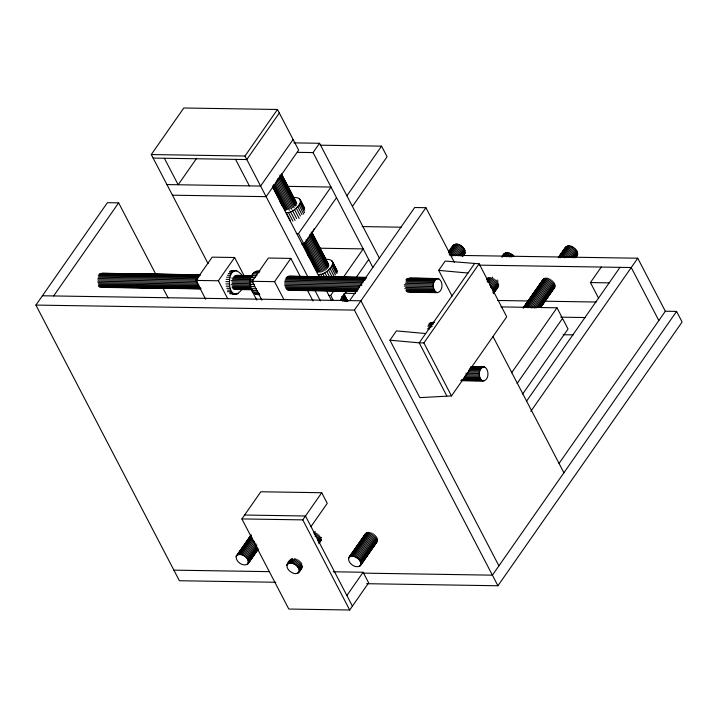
<?xml version="1.0" encoding="UTF-8"?>
<svg xmlns="http://www.w3.org/2000/svg" width="718" height="718" viewBox="0 0 718 718"><rect width="100%" height="100%" fill="white"/><g stroke="black" fill="none" stroke-linecap="round" stroke-linejoin="round"><path stroke-width="1.08" d="M251.103 534.775L236.357 555.885C234.777 561.476 243.905 567.767 248.213 563.504L257.825 549.737M248.213 563.504C249.792 557.913 240.665 551.621 236.357 555.885M290.871 559.295C284.804 563.783 286.24 569.85 292.253 572.695C297.144 575.89 300.752 570.819 302.493 566.771M299.289 571.357C299.514 566.035 291.382 560.435 287.155 564.528M365.444 533.788L348.777 557.662C347.198 563.253 356.325 569.545 360.633 565.281L377.3 541.408M360.633 565.281C362.213 559.69 353.085 553.399 348.777 557.662M462.966 255.967C467.615 252.485 463.909 246.732 459.789 245.044C454.395 241.571 450.949 247.845 448.912 251.892M503.506 255.931L503.551 255.025L502.268 256.864M565.129 249.065C567.417 240.324 583.474 251.982 575.387 257.735M290.368 220.588L286.276 212.734C294.443 213.569 309.404 196.849 293.249 197.459M319.492 276.547L318.469 274.581C326.645 275.416 341.606 258.704 325.442 259.306M241.778 289.587C225.775 309.593 224.967 256.452 241.625 274.68M259.844 294.551C246.768 296.507 246.705 269.887 259.135 271.413M437.28 292.648C431.689 290.763 431.94 279.571 437.971 278.575C443.562 280.469 443.311 291.652 437.28 292.648L409.314 292.208M482.451 380.782C477.605 378.027 478.269 366.458 484.794 367.149C489.64 369.905 488.976 381.473 482.451 380.782L461.198 380.45M314.287 228.773L311.693 233.26M346.004 292.082L342.342 296.552M275.856 582.262L179.401 580.745L35.9 305.078L107.404 202.682L118.641 202.862L155.788 274.204M208.112 263.685L151.292 154.541L183.79 107.996L277.48 109.477L298.634 150.116L266.136 196.66L172.446 195.188M53.644 295.951L118.641 202.862M196.651 158.292L178.172 184.759L164.377 158.256M151.292 154.541L244.973 156.021L277.48 109.477M279.32 113.004L246.812 159.549L153.131 158.077M293.115 139.516L260.616 186.061L166.926 184.58M205.68 299.235L195.888 280.424L212.142 257.152L234.624 257.502L244.416 276.322M195.888 280.424L218.371 280.774L234.624 257.502M297.449 152.342L313.066 152.584L319.564 143.277L379.346 258.13M261.89 300.124L252.099 281.312L268.352 258.04L290.835 258.39L300.627 277.202M296.265 233.556L298.5 233.592L330.998 187.048L287.505 186.357M252.099 281.312L274.581 281.662L290.835 258.39M301.784 244.156L304.019 244.192L336.518 197.647M346.902 195.799L381.572 146.149L387.092 156.757L352.421 206.398M328.467 295.403L330.693 295.439L333.879 290.871M343.437 277.184L363.2 248.895L319.698 248.213M340.036 300.564L346.408 291.436M355.966 277.749L368.72 259.494M349.684 300.609L414.681 207.52L425.927 207.699L454.35 262.303M35.9 305.078L354.423 310.095L425.927 207.699M333.242 571.779L363.129 572.246L368.648 582.854L349.693 610.004L288.798 609.043L241.885 518.926L260.84 491.767L321.736 492.727L327.255 503.336L311.002 526.608M448.418 252.287L453.543 244.946M236.078 556.674L250.824 535.565M237.586 554.763L251.049 535.484M448.49 252.736L454.261 244.47M240.521 551.164L242.451 548.408M246.292 542.898L247.575 541.067M238.484 554.484L251.3 536.122M449.387 252.449L455.158 244.183M239.525 554.395L251.704 536.956M449.154 254.199L456.199 244.102M452.098 296.121L438.698 270.381L445.196 261.065L479.139 263.793L506.737 316.809L451.478 395.932L419.842 397.628L389.946 340.197L396.444 330.881L425.702 333.538M240.674 554.511L252.215 537.988M449.656 255.24L457.348 244.219M241.885 554.835L252.79 539.227M450.868 255.554L458.56 244.542M243.115 555.337L253.373 540.654M452.098 256.057L459.789 245.044M244.308 556.01L254.567 541.327M453.938 255.814L460.983 245.718M245.43 556.827L255.043 543.059M455.688 255.716L462.105 246.534M246.427 557.751L256.039 543.984M457.33 255.716L463.101 247.459M247.261 558.748L256.873 544.98M458.811 255.796L463.936 248.455M247.907 559.789L256.882 546.936M460.094 255.922L464.582 249.496M248.249 560.408L256.586 548.471M248.338 560.821L257.313 547.969M461.171 256.03L465.013 250.528M248.015 562.158L257.627 548.39M246.983 564.626L257.888 549.019M462.383 256.173L464.887 253.212M248.491 562.715L258.112 548.947M462.607 256.093L465.165 252.422M247.701 564.151L257.959 549.467M463.101 255.698L464.375 253.858M474.454 263.721L419.204 342.845L389.946 340.197M446.793 395.86L419.204 342.845L423.889 342.917L479.139 263.793M241.885 518.926L302.781 519.877L321.736 492.727M501.909 256.99C503.596 250.842 510.767 252.395 513.891 256.102M286.877 565.317L289.435 561.647M288.376 563.406L291.58 558.819M486.463 279.742L487.746 277.902M502.492 256.784L505.05 253.113M289.273 563.127L292.477 558.532M487.36 279.455L488.644 277.615M503.39 256.505L505.948 252.826M290.323 563.038L292.881 559.367M487.127 281.205L489.685 277.534M504.431 256.416L506.998 252.745M291.472 563.154L294.676 558.568M487.63 282.237L490.834 277.651M505.58 256.532L508.147 252.862M292.684 563.477L295.888 558.882M313.838 533.178L315.121 531.347M488.841 282.56L492.692 277.049M506.791 256.856L509.358 253.185M293.904 563.98L297.117 559.394M314.421 534.605L315.705 532.765M489.425 283.978L493.275 278.476M508.658 256.443L510.588 253.687M295.107 564.653L298.311 560.067M314.978 536.193L316.898 533.438M489.981 285.576L494.469 279.149M509.852 257.116L511.781 254.36M296.22 565.47L299.424 560.875M316.091 537.01L318.02 534.255M490.457 287.308L495.591 279.957M511.611 257.008L512.894 255.177M297.216 566.394L300.42 561.799M317.087 537.935L319.016 535.179M491.453 288.232L497.224 279.966M298.051 567.391L301.264 562.804M317.284 539.855L319.851 536.175M492.297 289.228L498.059 280.971M298.697 568.432L301.91 563.836M317.93 540.887L320.497 537.217M492.943 290.269L498.068 282.919M299.128 569.464L301.695 565.793M318.361 541.919L321.565 537.333M492.727 292.217L498.498 283.951M299.325 570.451L302.538 565.865M319.205 541.991L321.125 539.236M493.571 292.289L498.696 284.947M297.782 573.269L300.348 569.598M493.939 292.352L496.506 288.681M319.16 542.898L321.081 540.142M493.526 293.195L498.651 285.854M298.5 572.793L301.569 568.476M318.882 543.697L321.44 540.017M493.374 293.716L498.373 286.644M523.144 307.95L543.023 279.49M558.407 257.466L565.452 247.36M349.289 557.015L365.956 533.142M523.655 307.304L543.526 278.844M558.272 257.735L565.963 246.714M348.499 558.451L365.166 534.578M523.503 307.825L542.736 280.289M559.403 256.416L565.174 248.159M350.007 556.54L366.674 532.666M523.727 307.753L544.244 278.378M558.99 257.259L566.681 246.247M560.004 256.407L561.288 254.576M350.905 556.253L367.571 532.379M524.625 307.466L545.141 278.09M559.887 256.972L567.579 245.96M351.946 556.163L368.612 532.298M525.675 307.385L546.183 278.001M560.291 257.807L568.62 245.87M353.094 556.288L369.761 532.415M526.824 307.501L547.331 278.126M562.077 257.008L569.769 245.996M354.306 556.603L370.973 532.738M528.035 307.816L548.543 278.44M563.289 257.331L570.981 246.31M355.536 557.114L372.202 533.241M529.902 307.403L549.773 278.943M564.519 257.834L572.21 246.812M356.729 557.778L373.396 533.914M531.096 308.076L550.966 279.616M566.349 257.582L573.404 247.486M357.851 558.595L374.518 534.73M532.855 307.977L552.088 280.433M568.109 257.484L574.526 248.302M358.847 559.519L375.514 535.655M534.488 307.977L553.084 281.357M569.751 257.493L575.522 249.227M359.682 560.525L376.349 536.651M535.969 308.067L553.919 282.353M571.232 257.574L576.357 250.223M360.328 561.557L376.995 537.692M537.899 307.259L554.565 283.395M572.515 257.69L577.003 251.264M360.759 562.589L377.426 538.724M538.967 307.376L554.996 284.427M573.583 257.807L577.434 252.296M360.957 563.576L377.623 539.712M539.81 307.448L555.193 285.414M575.064 256.954L577.631 253.283M359.404 566.403L375.433 543.445M540.825 306.595L553.65 288.241M360.912 564.492L377.578 540.618M540.412 307.439L555.149 286.32M575.665 256.945L577.586 254.19M360.122 565.928L376.788 542.054M540.896 307.044L554.359 287.765M575.513 257.466L577.308 254.989M540.771 307.313L554.87 287.119M346.884 595.518L363.129 572.246M511.575 372.848L556.997 307.798L568.037 328.997L522.614 394.056M517.095 383.448L562.517 318.397M598.606 298.284L590.429 282.569L601.262 267.06M526.393 401.407L620.002 267.356M530.826 411.333L637.746 258.22L665.335 311.235L676.58 311.415L682.1 322.014L497.924 585.762L366.701 583.698M559.062 463.424L665.335 311.235M676.58 311.415L492.404 575.163L363.595 573.135M503.83 254.235L504.341 253.589M576.796 255.635L575.181 256.389M259.36 293.904L256.604 294.506M463.666 254.334L461.719 254.702M293.913 142.873L319.564 143.277M320.228 145.189L381.572 146.149M362.159 226.583L401.2 227.202M450.473 255.276L637.746 258.22M479.31 265.139L631.239 267.527L658.837 320.542M231.07 270.713L236.787 270.704M256.371 271.117L259.925 271.072M229.706 271.242L234.032 271.305M255.007 271.637L259.333 271.709M229.509 272.212L232.758 272.257M253.732 272.589L259.135 272.678M228.369 273.549L231.609 273.603M252.583 273.935L256.909 273.998M102.396 273.289L199.712 274.814M227.4 275.236L230.64 275.29M236.626 275.398L257.017 275.703M289.201 276.233L366.386 277.444M410.014 278.135L437.971 278.575M101.561 273.334L199.99 274.886M235.791 275.443L252.565 275.712M288.367 276.277L366.665 277.507M409.17 278.18L437.136 278.62M103.212 273.513L128.944 273.917M141.249 274.105L174.806 274.635M188.233 274.85L199.416 275.03M237.452 275.622L251.991 275.856M290.018 276.457L311.28 276.789M324.698 276.995L357.142 277.507M415.309 278.431L438.797 278.799M99.623 273.63L200.295 275.218M234.974 275.757L252.871 276.044M287.55 276.592L365.848 277.821M407.241 278.476L436.32 278.934M142.029 274.599L144.264 274.635M187.892 275.317L190.126 275.353M324.356 277.471L326.591 277.507M414.968 278.898L418.325 278.952M99.973 274.222L199.532 275.784M234.203 276.331L252.108 276.618M286.778 277.157L366.198 278.413M406.469 279.051L435.557 279.508M590.429 282.569L609.169 282.865M98.169 275.003L198.841 276.592M233.521 277.139L251.417 277.417M286.096 277.965L365.516 279.221M405.787 279.849L434.866 280.307M226.646 277.193L229.886 277.247M250.86 277.579L255.186 277.642M98.707 276.035L198.258 277.606M231.815 278.135L250.833 278.431M285.513 278.979L364.932 280.226M406.325 280.882L434.291 281.321M98.249 277.211L197.809 278.781M232.488 279.32L250.385 279.607M285.064 280.155L363.362 281.384M405.867 282.057L433.834 282.497M226.134 279.347L229.374 279.401M250.349 279.733L253.589 279.787M97.944 278.503L197.504 280.074M231.061 280.603L251.192 280.917M284.75 281.447L363.057 282.677M405.562 283.35L433.528 283.789M225.883 281.627L229.123 281.68M250.097 282.003L253.346 282.057M97.801 279.867L197.351 281.438M232.031 281.986L249.927 282.264M284.606 282.811L361.791 284.023M404.297 284.696L433.376 285.154M97.81 281.25L197.369 282.82M232.04 283.368L249.945 283.646M284.615 284.193L361.8 285.405M404.306 286.078L433.394 286.536M225.91 283.933L229.15 283.978M250.124 284.31L254.45 284.382M97.989 282.596L198.662 284.184M231.097 284.696L251.237 285.01M284.795 285.54L359.745 286.724M405.607 287.442L433.573 287.882M98.321 283.852L198.994 285.441M232.551 285.97L250.447 286.249M285.127 286.796L358.955 287.963M404.817 288.681L433.905 289.139M226.197 286.177L229.446 286.222M250.42 286.554L254.737 286.626M98.797 284.983L199.469 286.563M231.914 287.074L250.923 287.379M285.602 287.927L358.309 289.067M406.415 289.83L434.381 290.269M98.276 285.908L200.071 287.514M232.506 288.026L251.524 288.322M286.204 288.869L357.797 289.991M405.894 290.754L434.982 291.212M226.753 288.277L230.002 288.322M250.977 288.654L256.38 288.735M98.976 286.635L200.771 288.241M233.215 288.753L251.112 289.031M286.904 289.596L357.376 290.709M406.594 291.481L435.682 291.939M103.347 287.003L114.539 287.182M138.027 287.55L159.279 287.882M183.889 288.277L200.672 288.537M237.586 289.121L251.004 289.327M290.162 289.946L296.875 290.054M320.363 290.422L341.615 290.754M412.087 291.867L433.34 292.199M99.757 287.119L200.43 288.708M233.987 289.237L251.892 289.516M287.685 290.081L357.034 291.176M407.375 291.966L436.463 292.423M101.696 287.362L200.968 288.869M235.935 289.48L252.709 289.74M288.51 290.305L356.738 291.382M227.552 290.144L230.792 290.198M251.767 290.53L257.17 290.611M345.385 293.303L355.428 293.465M227.471 291.705L231.797 291.768M252.763 292.1L258.175 292.19M229.724 292.935L232.964 292.989M253.939 293.321L259.342 293.402M236.222 293.536L238.385 293.572M229.939 293.734L234.256 293.797M255.231 294.129L259.557 294.2M233.781 294.048L237.021 294.093M232.39 294.12L235.63 294.174M497.7 300.483L529.031 300.977M543.58 301.201L596.164 302.027M42.398 295.771L360.921 300.788L498.911 565.856M500.949 306.909L556.997 307.798M560.713 317.159L585.332 317.544M432.29 322.355L434.534 322.391M430.351 322.651L433.717 322.705M429.588 323.226L432.945 323.279M428.897 324.033L433.385 324.105M428.314 325.039L431.68 325.092M427.865 326.214L432.344 326.286M428.682 327.525L430.917 327.561M427.407 328.88L429.651 328.907M563.199 334.723L573.269 334.884M470.829 366.781L483.968 366.925M471.367 366.943L484.794 367.149M471.134 367.113L482.316 367.284M470.362 367.679L481.554 367.858M469.68 368.487L480.863 368.666M469.096 369.501L480.279 369.671M468.639 370.676L479.83 370.847M468.333 371.969L479.525 372.148M465.946 373.297L479.373 373.513M465.964 374.679L479.391 374.895M465.022 376.008L479.561 376.241M464.232 377.255L479.893 377.497M463.595 378.359L480.369 378.619M463.074 379.284L480.97 379.562M461.539 379.975L481.679 380.298M461.441 380.28L477.102 380.522M460.902 380.657L484.111 380.962M244.596 515.039L305.482 516L352.403 606.127M173.882 570.146L269.097 571.645M438.698 270.381L467.956 273.028M493.113 336.76L563.908 472.767M423.889 342.917L451.478 395.932M313.066 152.584L372.813 267.374M300.214 199.712L304.306 207.565M332.416 261.567L337.011 270.399M299.469 198.724L303.561 206.578M331.662 260.58L335.755 268.433M300.564 200.905L304.647 208.758M332.757 262.761L337.352 271.592M300.492 202.261L304.576 210.114M332.685 264.116L337.289 272.948M300.007 203.724L304.603 212.564M332.201 265.579L336.293 273.432M354.423 310.095L497.924 585.762M299.128 205.24L303.732 214.081M331.33 267.096L335.414 274.949M281.447 173.846L295.951 201.704M312.007 232.551L328.584 264.395M344.119 294.245L347.745 301.21M281.653 174.564L296.678 203.418M311.693 232.273L328.79 265.113M343.814 293.967L347.817 301.605M344.299 295.251L346.857 300.16M281.097 174.384L296.112 203.239M311.136 232.094L328.745 265.92M343.769 294.775L346.875 300.743M297.889 206.757L301.982 214.61M330.092 268.604L334.175 276.457M280.801 175.264L296.346 205.115M311.361 233.969L328.458 266.8M343.473 295.654L346.588 301.623M279.76 175.174L295.816 206.021M310.32 233.88L327.929 267.706M342.953 296.561L345.537 301.542M296.346 208.202L300.429 216.055M328.539 270.049L332.631 277.902M279.535 177.077L294.559 205.931M309.575 234.786L327.193 268.613M341.687 296.471L344.281 301.452M278.611 177.947L294.147 207.798M309.171 236.653L326.259 269.483M341.283 298.338L342.836 301.327M294.542 209.53L299.137 218.362M326.735 271.377L329.804 277.265M277.525 178.746L292.549 207.601M308.085 237.443L325.182 270.282M276.852 180.433L291.876 209.288M292.558 210.688L296.642 218.541M307.412 239.139L323.989 270.973M324.751 272.535L327.309 277.444M276.116 181.995L290.099 208.857M306.155 239.704L322.732 271.539M290.458 211.631L295.062 220.462M322.66 273.477L324.707 277.399M275.362 183.404L289.345 210.266M305.401 241.113L321.458 271.951M274.635 184.643L287.586 209.521M304.683 242.352L320.219 272.203M288.34 212.322L292.944 221.153M320.542 274.168L322.068 277.112M273.477 184.714L286.428 209.593M304.037 243.42L319.061 272.275M298.5 233.592L304.019 244.192M330.693 295.439L333.206 300.259M272.966 185.603L285.917 210.482M303.005 243.312L318.029 272.167M272.616 186.321L285.046 210.194M302.655 244.03L317.159 271.889M272.454 186.868L319.142 276.699M326.376 290.602L331.545 300.528M279.778 201.202L282.371 206.174M307.232 253.939L308.785 256.918M244.973 156.021L307.995 277.076M314.708 289.982L320.399 300.896M307.331 290.081L313.003 300.968M235.576 159.378L249.37 185.881M274.581 281.662L283.861 299.487M251.632 290.18L256.793 300.079M218.371 280.774L227.651 298.598M302.781 519.877L349.693 610.004M163.004 288.08L168.165 297.988"/></g></svg>
